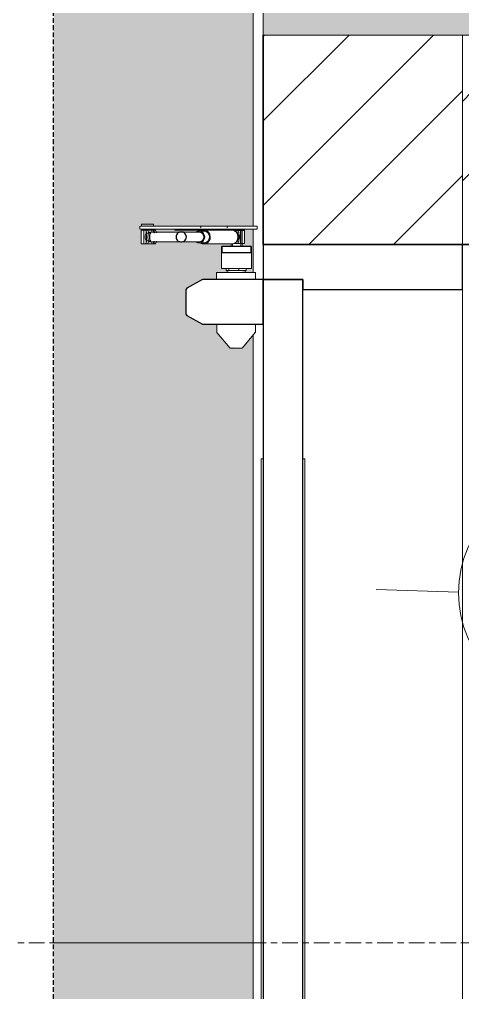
# Model space of a CAD drawing. Header units: millimetres. Extents: x 39389 to 101854, y -4225 to 80933.
# Drawn here: x 87238 to 87683, y 2150 to 3126 of the extents above; entities that cross this region are included whole.
import ezdxf

# ---------------------------------------------------------------- set-up
doc = ezdxf.new("R2010")
doc.units = ezdxf.units.MM
for name, pattern in [('Centre', [31.75, 6.35, -4.7625, 15.875, -4.7625]), ('Grid Line', [22.225, 12.7, -3.175, 3.175, -3.175]), ('Hidden', [7.14375, 4.7625, -2.38125])]:
    doc.linetypes.add(name, pattern=pattern)
for name, color, linetype, lineweight in [('A-DETL-GENF', 92, 'Continuous', 18), ('A-DETL-GENF-2', 254, 'Continuous', 18), ('A-DETL-GENF-3', 92, 'Hidden', 25), ('A-DETL-THIN', 151, 'Continuous', 18), ('A-DOOR', 31, 'Continuous', 18), ('A-DOOR-4', 31, 'Continuous', 25), ('A-DOOR-FRAM', 31, 'Continuous', 25), ('A-DOOR-FRAM-1', 31, 'Continuous', 18), ('A-DOOR-IDEN', 31, 'Continuous', 9), ('A-FLOR-LEVL-2', 51, 'Centre', 9), ('A-WALL', 113, 'Continuous', 18), ('A-WALL-2', 7, 'Continuous', 35), ('A-WALL-PATT-1', 111, 'Continuous', 18), ('A-WALL-PATT-4', 111, 'Continuous', 5), ('I-WALL', 2, 'Continuous', 18), ('S-GRID-1', 1, 'Grid Line', 9)]:
    doc.layers.add(name, color=color, linetype=linetype, lineweight=lineweight)

# ---------------------------------------------------------------- blocks, each defined once
blk = doc.blocks.new('FD_01 - FD_01-1200x2200mm-1787917-TKCS_THANG BỘ TB1 - MẶT CẮT')
at = {"layer": 'A-DOOR'}
for p, q in [((-78360.42, 2918.49), (-78360.42, 2915.49)), ((-78359.95, 2918.49), (-78359.95, 2918.49)), ((-78358.77, 2920.28), (-78358.77, 2918.49)), ((-78346.77, 2920.28), (-78358.77, 2920.28)), ((-78358.77, 2920.28), (-78346.77, 2920.28)), ((-78346.77, 2918.49), (-78346.77, 2920.28)), ((-78359.95, 2915.49), (-78359.95, 2915.49)), ((-78359.27, 2914.49), (-78359.27, 2900.49)), ((-78357.77, 2915.49), (-78357.77, 2914.49)), ((-78347.77, 2914.49), (-78347.77, 2915.49)), ((-78319.66, 2912.5), (-78346.45, 2912.5)), ((-78346.27, 2914.49), (-78346.39, 2914.49)), ((-78346.39, 2914.49), (-78345.32, 2914.49)), ((-78346.27, 2911.83), (-78346.27, 2914.49)), ((-78325.44, 2915.49), (-78325.44, 2914.49)), ((-78323.44, 2914.49), (-78325.44, 2914.49)), ((-78325.44, 2914.49), (-78323.44, 2914.49)), ((-78301.25, 2912.5), (-78318.41, 2912.5)), ((-78296.59, 2913.5), (-78301.25, 2913.5)), ((-78266.12, 2914), (-78265.23, 2914)), ((-78265.23, 2914), (-78262.15, 2914)), ((-78265.23, 2914), (-78265.23, 2912.75)), ((-78263.45, 2914), (-78261.52, 2914)), ((-78261.52, 2914), (-78259.61, 2914)), ((-78261.3, 2902.44), (-78261.3, 2912.56)), ((-78261.25, 2902.75), (-78261.25, 2912.25)), ((-78259.61, 2914), (-78255.44, 2914)), ((-78259.61, 2901), (-78259.61, 2914)), ((-78259.12, 2898), (-78259.12, 2914)), ((-78257.92, 2898), (-78257.92, 2914)), ((-78257.44, 2914.49), (-78255.44, 2914.49)), ((-78255.44, 2914.49), (-78257.44, 2914.49)), ((-78255.44, 2914.49), (-78255.44, 2915.49)), ((-78255.42, 2901), (-78255.42, 2914)), ((-78346.62, 2900.49), (-78347.34, 2900.49)), ((-78346.37, 2902.5), (-78319.66, 2902.5)), ((-78345.32, 2900.49), (-78346.29, 2900.49)), ((-78346.27, 2900.49), (-78346.27, 2903.17)), ((-78318.41, 2902.5), (-78301.25, 2902.5)), ((-78301.25, 2901.5), (-78296.59, 2901.5)), ((-78296.59, 2900.5), (-78268.51, 2900.5)), ((-78268.92, 2900.5), (-78268.92, 2898)), ((-78267.72, 2900.72), (-78267.72, 2898)), ((-78265.23, 2901), (-78266.12, 2901)), ((-78261.52, 2901), (-78265.23, 2901)), ((-78261.52, 2901), (-78263.45, 2901)), ((-78259.61, 2901), (-78261.52, 2901)), ((-78255.44, 2901), (-78259.61, 2901)), ((-78278.5, 2891.83), (-78278.5, 2892.88)), ((-78248.5, 2892.88), (-78248.5, 2891.83)), ((-78273.98, 2874), (-78273.98, 2876)), ((-78271.28, 2874), (-78273.98, 2874)), ((-78272.94, 2874), (-78272.94, 2872)), ((-78254.94, 2872), (-78254.94, 2874)), ((-78260.44, 2796), (-78267.44, 2796)), ((-78267.44, 2796), (-78260.44, 2796))]:
    blk.add_line(p, q, dxfattribs=at)
at = {"layer": 'A-DOOR', "flags": 128}
for points in [[(-78283.2, 2811.72), (-78283.23, 2811.76), (-78283.25, 2811.79), (-78283.28, 2811.83), (-78283.3, 2811.87), (-78283.32, 2811.91), (-78283.34, 2811.95), (-78283.36, 2811.99), (-78283.37, 2812.04), (-78283.39, 2812.08), (-78283.4, 2812.12), (-78283.41, 2812.17), (-78283.42, 2812.21), (-78283.42, 2812.25), (-78283.43, 2812.3), (-78283.43, 2812.34)], [(-78244.44, 2812.37), (-78244.44, 2812.32), (-78244.44, 2812.28), (-78244.45, 2812.23), (-78244.46, 2812.19), (-78244.47, 2812.14), (-78244.48, 2812.1), (-78244.49, 2812.06), (-78244.51, 2812.01), (-78244.53, 2811.97), (-78244.54, 2811.93), (-78244.56, 2811.89), (-78244.59, 2811.85), (-78244.61, 2811.81), (-78244.63, 2811.78), (-78244.66, 2811.74)], [(-78269.51, 2796), (-78269.55, 2796), (-78269.58, 2796), (-78269.62, 2796.01), (-78269.66, 2796.01), (-78269.69, 2796.02), (-78269.73, 2796.03), (-78269.76, 2796.04), (-78269.8, 2796.05), (-78269.83, 2796.06), (-78269.87, 2796.07), (-78269.9, 2796.09), (-78269.93, 2796.1), (-78269.97, 2796.12), (-78270, 2796.14), (-78270.03, 2796.16), (-78270.06, 2796.18), (-78270.09, 2796.2), (-78270.11, 2796.23), (-78270.14, 2796.25), (-78270.17, 2796.28)], [(-78258.36, 2796), (-78258.37, 2796), (-78258.38, 2796), (-78258.4, 2796), (-78258.43, 2796), (-78258.47, 2796), (-78258.52, 2796), (-78258.58, 2796), (-78258.64, 2796), (-78258.72, 2796), (-78258.8, 2796), (-78258.89, 2796), (-78258.99, 2796), (-78259.1, 2796), (-78259.21, 2796), (-78259.33, 2796), (-78259.46, 2796), (-78259.6, 2796), (-78259.74, 2796), (-78259.9, 2796), (-78260.05, 2796), (-78260.22, 2796), (-78260.38, 2796), (-78260.56, 2796), (-78260.74, 2796), (-78260.92, 2796), (-78261.11, 2796), (-78261.31, 2796), (-78261.51, 2796), (-78261.71, 2796), (-78261.92, 2796), (-78262.13, 2796), (-78262.34, 2796), (-78262.55, 2796), (-78262.77, 2796), (-78262.99, 2796), (-78263.21, 2796), (-78263.43, 2796), (-78263.65, 2796), (-78263.88, 2796), (-78264.1, 2796), (-78264.32, 2796), (-78264.54, 2796), (-78264.76, 2796), (-78264.98, 2796), (-78265.2, 2796), (-78265.42, 2796), (-78265.63, 2796), (-78265.84, 2796), (-78266.05, 2796), (-78266.26, 2796), (-78266.46, 2796), (-78266.65, 2796), (-78266.85, 2796), (-78267.03, 2796), (-78267.22, 2796), (-78267.39, 2796), (-78267.57, 2796), (-78267.73, 2796), (-78267.89, 2796), (-78268.05, 2796), (-78268.19, 2796), (-78268.33, 2796), (-78268.47, 2796), (-78268.59, 2796), (-78268.71, 2796), (-78268.82, 2796), (-78268.93, 2796), (-78269.02, 2796), (-78269.11, 2796), (-78269.19, 2796), (-78269.26, 2796), (-78269.32, 2796), (-78269.37, 2796), (-78269.42, 2796), (-78269.46, 2796), (-78269.48, 2796), (-78269.5, 2796), (-78269.51, 2796)], [(-78269.51, 2796), (-78269.51, 2796), (-78269.49, 2796), (-78269.47, 2796), (-78269.44, 2796), (-78269.4, 2796), (-78269.35, 2796), (-78269.29, 2796), (-78269.23, 2796), (-78269.15, 2796), (-78269.07, 2796), (-78268.98, 2796), (-78268.88, 2796), (-78268.77, 2796), (-78268.66, 2796), (-78268.54, 2796), (-78268.41, 2796), (-78268.27, 2796), (-78268.13, 2796), (-78267.98, 2796), (-78267.82, 2796), (-78267.66, 2796), (-78267.49, 2796), (-78267.31, 2796), (-78267.13, 2796), (-78266.95, 2796), (-78266.76, 2796), (-78266.56, 2796), (-78266.36, 2796), (-78266.16, 2796), (-78265.96, 2796), (-78265.75, 2796), (-78265.53, 2796), (-78265.32, 2796), (-78265.1, 2796), (-78264.88, 2796), (-78264.66, 2796), (-78264.44, 2796), (-78264.22, 2796), (-78264, 2796), (-78263.77, 2796), (-78263.55, 2796), (-78263.33, 2796), (-78263.11, 2796), (-78262.89, 2796), (-78262.67, 2796), (-78262.45, 2796), (-78262.24, 2796), (-78262.03, 2796), (-78261.82, 2796), (-78261.62, 2796), (-78261.42, 2796), (-78261.22, 2796), (-78261.03, 2796), (-78260.84, 2796), (-78260.66, 2796), (-78260.48, 2796), (-78260.31, 2796), (-78260.14, 2796), (-78259.98, 2796), (-78259.83, 2796), (-78259.68, 2796), (-78259.54, 2796), (-78259.4, 2796), (-78259.28, 2796), (-78259.16, 2796), (-78259.05, 2796), (-78258.94, 2796), (-78258.85, 2796), (-78258.76, 2796), (-78258.68, 2796), (-78258.61, 2796), (-78258.55, 2796), (-78258.5, 2796), (-78258.45, 2796), (-78258.42, 2796), (-78258.39, 2796), (-78258.37, 2796), (-78258.36, 2796)], [(-78257.71, 2796.27), (-78257.74, 2796.25), (-78257.76, 2796.22), (-78257.79, 2796.2), (-78257.82, 2796.18), (-78257.85, 2796.15), (-78257.88, 2796.13), (-78257.91, 2796.12), (-78257.95, 2796.1), (-78257.98, 2796.08), (-78258.01, 2796.07), (-78258.05, 2796.06), (-78258.08, 2796.04), (-78258.12, 2796.03), (-78258.15, 2796.02), (-78258.19, 2796.02), (-78258.22, 2796.01), (-78258.26, 2796.01), (-78258.3, 2796), (-78258.33, 2796), (-78258.36, 2796)]]:
    blk.add_lwpolyline(points, dxfattribs=at)
at = {"layer": 'A-DOOR'}
for centre, major_axis, ratio, start_param, end_param in [((-78345.32, 2907.49), (0, 7), 0.259156, 5.328709, 6.283185), ((-78301.25, 2907.5), (0, 6), 0.965835, 4.712389, 6.806784), ((-78301.25, 2907.5), (0, 6), 0.965835, 2.617994, 4.712389), ((-78296.59, 2907.5), (0, 7), 0.965835, 2.356194, 4.712389), ((-78296.59, 2907.5), (0, 7), 0.965835, 0.007197, 0.763741), ((-78301.25, 2907.5), (0, 5), 0.965835, 4.712389, 6.283185), ((-78301.25, 2907.5), (0, 5), 0.965835, 3.141593, 4.712389), ((-78296.59, 2907.5), (0, 6), 0.965835, 4.712389, 6.806784), ((-78296.59, 2907.5), (0, 6), 0.965835, 2.617994, 4.712389), ((-78296.59, 2907.5), (0, 7), 0.965835, 4.712389, 6.275988), ((-78268.51, 2907.5), (0, 7), 0.965835, 5.776005, 6.27576), ((-78262.94, 2907.5), (0, 6.79), 0.259156, 0.291061, 0.547008), ((-78261.01, 2907.5), (0, 6.79), 0.259156, 0.291061, 1.20378), ((-78261.19, 2907.5), (0, 2.5), 0.259156, 4.712389, 7.853982), ((-78261.19, 2907.5), (0, 2.5), 0.259156, 1.570796, 4.712389), ((-78345.32, 2907.49), (0, 7), 0.259156, 3.141593, 4.098435), ((-78278.5, 2886), (0, 12), 0.000349, 0, 0.959931), ((-78268.51, 2907.5), (0, 7), 0.965835, 3.141593, 3.648773), ((-78262.94, 2907.5), (0, 6.79), 0.259156, 2.502947, 2.850532), ((-78261.01, 2907.5), (0, 6.79), 0.259156, 1.937813, 2.850532), ((-78248.5, 2886), (0, 12), 0.000349, 0, 0.959931)]:
    blk.add_ellipse(centre, major_axis=major_axis, ratio=ratio, start_param=start_param, end_param=end_param, dxfattribs=at)
for points, knots in [([(-78262.3, 2907.5), (-78262.3, 2907.76), (-78262.31, 2908.15), (-78262.36, 2908.66), (-78262.42, 2909.03), (-78262.48, 2909.4), (-78262.56, 2909.76), (-78262.64, 2910.05), (-78262.71, 2910.27), (-78262.77, 2910.44), (-78262.83, 2910.61), (-78262.91, 2910.82), (-78263.03, 2911.09), (-78263.15, 2911.34), (-78263.26, 2911.54), (-78263.35, 2911.69), (-78263.44, 2911.83), (-78263.56, 2912.02), (-78263.72, 2912.25), (-78263.93, 2912.51), (-78264.24, 2912.84), (-78264.66, 2913.23), (-78265.03, 2913.5), (-78265.23, 2913.62)], [0, 0, 0, 0, 0.1, 0.15, 0.2, 0.25, 0.3, 0.35, 0.375, 0.4, 0.425, 0.45, 0.5, 0.55, 0.575, 0.6, 0.625, 0.65, 0.7, 0.75, 0.8, 0.9, 1, 1, 1, 1]), ([(-78265.23, 2901.38), (-78265.03, 2901.5), (-78264.66, 2901.77), (-78264.24, 2902.16), (-78263.93, 2902.49), (-78263.72, 2902.75), (-78263.56, 2902.98), (-78263.44, 2903.17), (-78263.35, 2903.31), (-78263.26, 2903.46), (-78263.15, 2903.66), (-78263.03, 2903.91), (-78262.91, 2904.18), (-78262.83, 2904.39), (-78262.77, 2904.56), (-78262.71, 2904.73), (-78262.64, 2904.95), (-78262.56, 2905.24), (-78262.48, 2905.6), (-78262.42, 2905.97), (-78262.36, 2906.34), (-78262.31, 2906.85), (-78262.3, 2907.24), (-78262.3, 2907.5)], [0, 0, 0, 0, 0.1, 0.2, 0.25, 0.3, 0.35, 0.375, 0.4, 0.425, 0.45, 0.5, 0.55, 0.575, 0.6, 0.625, 0.65, 0.7, 0.75, 0.8, 0.85, 0.9, 1, 1, 1, 1])]:
    blk.add_open_spline(points, degree=3, knots=knots, dxfattribs=at)
blk = doc.blocks.new('FD_01 - FD_01-1200x2200mm-1787918-TKCS_THANG BỘ TB1 - MẶT CẮT')
at = {"layer": 'A-DOOR'}
for p, q in [((-78360.42, 2918.49), (-78360.42, 2915.49)), ((-78359.95, 2918.49), (-78359.95, 2918.49)), ((-78359.95, 2918.49), (-78352.26, 2918.49)), ((-78358.77, 2920.28), (-78358.77, 2918.49)), ((-78346.77, 2920.28), (-78358.77, 2920.28)), ((-78358.77, 2920.28), (-78346.77, 2920.28)), ((-78352.26, 2918.49), (-78350.65, 2918.49)), ((-78351.47, 2918.49), (-78351.43, 2918.49)), ((-78351.43, 2918.49), (-78351.47, 2918.49)), ((-78351.22, 2918.49), (-78351.43, 2918.49)), ((-78350.65, 2918.49), (-78300.03, 2918.49)), ((-78346.77, 2918.49), (-78346.77, 2920.28)), ((-78300.03, 2918.49), (-78299.03, 2918.49)), ((-78300.03, 2918.49), (-78299.03, 2918.49)), ((-78299.03, 2917.49), (-78300.03, 2917.49)), ((-78299.03, 2918.49), (-78273.47, 2918.49)), ((-78273.47, 2918.49), (-78272.27, 2918.49)), ((-78273.23, 2918.49), (-78272.27, 2918.49)), ((-78272.27, 2917.49), (-78273.23, 2917.49)), ((-78272.94, 2918.49), (-78272.4, 2918.49)), ((-78272.4, 2918.49), (-78272.94, 2918.49)), ((-78272.27, 2918.49), (-78242.94, 2918.49)), ((-78242.94, 2915.49), (-78242.94, 2918.49)), ((-78359.95, 2915.49), (-78352.26, 2915.49)), ((-78359.95, 2915.49), (-78359.95, 2915.49)), ((-78359.27, 2914.49), (-78359.27, 2900.49)), ((-78359.26, 2914.49), (-78356.58, 2914.49)), ((-78357.77, 2915.49), (-78357.77, 2914.49)), ((-78356.58, 2914.49), (-78355.06, 2914.49)), ((-78356.58, 2914.49), (-78356.58, 2900.49)), ((-78353.11, 2914.49), (-78355.06, 2914.49)), ((-78354.2, 2914.49), (-78351.08, 2914.49)), ((-78354.2, 2910.05), (-78354.2, 2914.49)), ((-78353.33, 2911.48), (-78351.62, 2911.48)), ((-78353.33, 2909.31), (-78353.33, 2905.68)), ((-78352.26, 2915.49), (-78350.65, 2915.49)), ((-78351.62, 2911.48), (-78351.3, 2911.48)), ((-78351.43, 2915.49), (-78351.47, 2915.49)), ((-78351.47, 2915.49), (-78351.43, 2915.49)), ((-78351.43, 2915.49), (-78351.47, 2915.49)), ((-78351.47, 2915.49), (-78351.43, 2915.49)), ((-78351.3, 2911.48), (-78349.44, 2911.48)), ((-78319.03, 2912.5), (-78351.27, 2912.5)), ((-78351.08, 2914.49), (-78348.35, 2914.49)), ((-78350.65, 2915.49), (-78300.03, 2915.49)), ((-78348.35, 2914.49), (-78347.27, 2914.49)), ((-78348.35, 2914.49), (-78348.35, 2912.11)), ((-78347.77, 2914.49), (-78347.77, 2915.49)), ((-78345.32, 2914.49), (-78347.27, 2914.49)), ((-78346.83, 2914.49), (-78346.27, 2914.49)), ((-78346.83, 2911.91), (-78346.83, 2914.49)), ((-78346.27, 2911.49), (-78346.27, 2914.49)), ((-78325.44, 2915.49), (-78325.44, 2914.49)), ((-78323.44, 2914.49), (-78325.44, 2914.49)), ((-78325.44, 2914.49), (-78323.44, 2914.49)), ((-78257.44, 2914.49), (-78323.44, 2914.49)), ((-78300.03, 2915.49), (-78299.03, 2915.49)), ((-78300.03, 2915.49), (-78299.03, 2915.49)), ((-78299.03, 2915.49), (-78273.47, 2915.49)), ((-78273.47, 2915.49), (-78272.27, 2915.49)), ((-78273.23, 2915.49), (-78272.27, 2915.49)), ((-78272.4, 2915.49), (-78272.94, 2915.49)), ((-78272.94, 2915.49), (-78272.4, 2915.49)), ((-78272.27, 2915.49), (-78242.94, 2915.49)), ((-78257.44, 2914.49), (-78255.44, 2914.49)), ((-78255.44, 2914.49), (-78257.44, 2914.49)), ((-78255.44, 2914.49), (-78255.44, 2915.49)), ((-78356.58, 2900.49), (-78359.26, 2900.49)), ((-78355.06, 2900.49), (-78356.58, 2900.49)), ((-78355.06, 2900.49), (-78353.11, 2900.49)), ((-78354.2, 2900.49), (-78354.2, 2904.43)), ((-78351.08, 2900.49), (-78354.2, 2900.49)), ((-78351.62, 2903.52), (-78353.33, 2903.52)), ((-78351.3, 2903.52), (-78351.62, 2903.52)), ((-78349.44, 2903.52), (-78351.3, 2903.52)), ((-78351.27, 2902.5), (-78319.03, 2902.5)), ((-78348.35, 2900.49), (-78351.08, 2900.49)), ((-78348.35, 2902.09), (-78348.35, 2900.49)), ((-78347.27, 2900.49), (-78348.35, 2900.49)), ((-78347.34, 2900.49), (-78346.62, 2900.49)), ((-78347.27, 2900.49), (-78345.32, 2900.49)), ((-78346.83, 2900.49), (-78346.83, 2903.09)), ((-78346.36, 2900.49), (-78346.83, 2900.49)), ((-78346.29, 2900.49), (-78346.27, 2900.49)), ((-78346.27, 2900.49), (-78346.27, 2903.17)), ((-78278.5, 2892), (-78278.5, 2898)), ((-78278.5, 2898), (-78278.5, 2898)), ((-78278.5, 2898), (-78278.12, 2898)), ((-78248.86, 2898), (-78248.5, 2898)), ((-78248.5, 2898), (-78248.5, 2892)), ((-78278.5, 2892.88), (-78278.5, 2891.83)), ((-78278.5, 2892), (-78278.5, 2892)), ((-78278.12, 2892), (-78278.5, 2892)), ((-78278.5, 2881.12), (-78278.5, 2889.44)), ((-78248.5, 2892), (-78248.86, 2892)), ((-78248.5, 2891.83), (-78248.5, 2892.88)), ((-78248.5, 2889.44), (-78248.5, 2881.12)), ((-78283.48, 2872), (-78283.48, 2865)), ((-78283.48, 2872), (-78258.87, 2872)), ((-78278.51, 2876), (-78248.51, 2876)), ((-78273.98, 2876), (-78273.98, 2874)), ((-78272.63, 2874), (-78273.98, 2874)), ((-78272.94, 2874), (-78272.94, 2872)), ((-78271.73, 2874), (-78272.63, 2874)), ((-78272.63, 2874), (-78271.73, 2874)), ((-78271.28, 2874), (-78272.63, 2874)), ((-78271.28, 2876), (-78271.28, 2874)), ((-78266.26, 2874), (-78271.28, 2874)), ((-78261.24, 2874), (-78266.26, 2874)), ((-78261.24, 2874), (-78261.24, 2876)), ((-78257.57, 2874), (-78261.24, 2874)), ((-78258.87, 2872), (-78244.39, 2872)), ((-78253.9, 2874), (-78257.57, 2874)), ((-78254.94, 2872), (-78254.94, 2874)), ((-78253.9, 2876), (-78253.9, 2874)), ((-78244.39, 2865), (-78244.39, 2872)), ((-78283.44, 2820), (-78283.44, 2812.41)), ((-78244.44, 2812.41), (-78244.44, 2820)), ((-78283.17, 2811.69), (-78270.21, 2796.32)), ((-78257.66, 2796.32), (-78244.7, 2811.69)), ((-78267.44, 2796), (-78260.44, 2796)), ((-78260.44, 2796), (-78267.44, 2796)), ((-78236.94, 2685), (-78238.94, 2685)), ((-78238.94, 2685), (-78238.94, 1980)), ((-78194.94, 2685), (-78196.94, 2685)), ((-78194.94, 1980), (-78194.94, 2685))]:
    blk.add_line(p, q, dxfattribs=at)
at = {"layer": 'A-DOOR', "flags": 128}
for points in [[(-78349.44, 2911.48), (-78349.79, 2910.97), (-78350.08, 2910.38), (-78350.31, 2909.72), (-78350.48, 2909.01), (-78350.58, 2908.26), (-78350.62, 2907.5)], [(-78350.62, 2907.5), (-78350.58, 2906.74), (-78350.48, 2905.99), (-78350.31, 2905.28), (-78350.08, 2904.62), (-78349.79, 2904.03), (-78349.44, 2903.52)], [(-78283.17, 2811.69), (-78283.2, 2811.72), (-78283.23, 2811.76), (-78283.25, 2811.79), (-78283.28, 2811.83), (-78283.3, 2811.87), (-78283.32, 2811.91), (-78283.34, 2811.95), (-78283.36, 2811.99), (-78283.37, 2812.04), (-78283.39, 2812.08), (-78283.4, 2812.12), (-78283.41, 2812.17), (-78283.42, 2812.21), (-78283.42, 2812.25), (-78283.43, 2812.3), (-78283.43, 2812.34), (-78283.44, 2812.39), (-78283.44, 2812.41)], [(-78244.44, 2812.41), (-78244.44, 2812.37), (-78244.44, 2812.32), (-78244.44, 2812.28), (-78244.45, 2812.23), (-78244.46, 2812.19), (-78244.47, 2812.14), (-78244.48, 2812.1), (-78244.49, 2812.06), (-78244.51, 2812.01), (-78244.53, 2811.97), (-78244.54, 2811.93), (-78244.56, 2811.89), (-78244.59, 2811.85), (-78244.61, 2811.81), (-78244.63, 2811.78), (-78244.66, 2811.74), (-78244.69, 2811.7), (-78244.7, 2811.69)], [(-78269.51, 2796), (-78269.55, 2796), (-78269.58, 2796), (-78269.62, 2796.01), (-78269.66, 2796.01), (-78269.69, 2796.02), (-78269.73, 2796.03), (-78269.76, 2796.04), (-78269.8, 2796.05), (-78269.83, 2796.06), (-78269.87, 2796.07), (-78269.9, 2796.09), (-78269.93, 2796.1), (-78269.97, 2796.12), (-78270, 2796.14), (-78270.03, 2796.16), (-78270.06, 2796.18), (-78270.09, 2796.2), (-78270.11, 2796.23), (-78270.14, 2796.25), (-78270.17, 2796.28), (-78270.19, 2796.3), (-78270.21, 2796.32)], [(-78269.51, 2796), (-78269.51, 2796), (-78269.49, 2796), (-78269.47, 2796), (-78269.44, 2796), (-78269.4, 2796), (-78269.35, 2796), (-78269.29, 2796), (-78269.23, 2796), (-78269.15, 2796), (-78269.07, 2796), (-78268.98, 2796), (-78268.88, 2796), (-78268.77, 2796), (-78268.66, 2796), (-78268.54, 2796), (-78268.41, 2796), (-78268.27, 2796), (-78268.13, 2796), (-78267.98, 2796), (-78267.82, 2796), (-78267.66, 2796), (-78267.49, 2796), (-78267.31, 2796), (-78267.13, 2796), (-78266.95, 2796), (-78266.76, 2796), (-78266.56, 2796), (-78266.36, 2796), (-78266.16, 2796), (-78265.96, 2796), (-78265.75, 2796), (-78265.53, 2796), (-78265.32, 2796), (-78265.1, 2796), (-78264.88, 2796), (-78264.66, 2796), (-78264.44, 2796), (-78264.22, 2796), (-78264, 2796), (-78263.77, 2796), (-78263.55, 2796), (-78263.33, 2796), (-78263.11, 2796), (-78262.89, 2796), (-78262.67, 2796), (-78262.45, 2796), (-78262.24, 2796), (-78262.03, 2796), (-78261.82, 2796), (-78261.62, 2796), (-78261.42, 2796), (-78261.22, 2796), (-78261.03, 2796), (-78260.84, 2796), (-78260.66, 2796), (-78260.48, 2796), (-78260.31, 2796), (-78260.14, 2796), (-78259.98, 2796), (-78259.83, 2796), (-78259.68, 2796), (-78259.54, 2796), (-78259.4, 2796), (-78259.28, 2796), (-78259.16, 2796), (-78259.05, 2796), (-78258.94, 2796), (-78258.85, 2796), (-78258.76, 2796), (-78258.68, 2796), (-78258.61, 2796), (-78258.55, 2796), (-78258.5, 2796), (-78258.45, 2796), (-78258.42, 2796), (-78258.39, 2796), (-78258.37, 2796), (-78258.36, 2796)], [(-78258.36, 2796), (-78258.37, 2796), (-78258.38, 2796), (-78258.4, 2796), (-78258.43, 2796), (-78258.47, 2796), (-78258.52, 2796), (-78258.58, 2796), (-78258.64, 2796), (-78258.72, 2796), (-78258.8, 2796), (-78258.89, 2796), (-78258.99, 2796), (-78259.1, 2796), (-78259.21, 2796), (-78259.33, 2796), (-78259.46, 2796), (-78259.6, 2796), (-78259.74, 2796), (-78259.9, 2796), (-78260.05, 2796), (-78260.22, 2796), (-78260.38, 2796), (-78260.56, 2796), (-78260.74, 2796), (-78260.92, 2796), (-78261.11, 2796), (-78261.31, 2796), (-78261.51, 2796), (-78261.71, 2796), (-78261.92, 2796), (-78262.13, 2796), (-78262.34, 2796), (-78262.55, 2796), (-78262.77, 2796), (-78262.99, 2796), (-78263.21, 2796), (-78263.43, 2796), (-78263.65, 2796), (-78263.88, 2796), (-78264.1, 2796), (-78264.32, 2796), (-78264.54, 2796), (-78264.76, 2796), (-78264.98, 2796), (-78265.2, 2796), (-78265.42, 2796), (-78265.63, 2796), (-78265.84, 2796), (-78266.05, 2796), (-78266.26, 2796), (-78266.46, 2796), (-78266.65, 2796), (-78266.85, 2796), (-78267.03, 2796), (-78267.22, 2796), (-78267.39, 2796), (-78267.57, 2796), (-78267.73, 2796), (-78267.89, 2796), (-78268.05, 2796), (-78268.19, 2796), (-78268.33, 2796), (-78268.47, 2796), (-78268.59, 2796), (-78268.71, 2796), (-78268.82, 2796), (-78268.93, 2796), (-78269.02, 2796), (-78269.11, 2796), (-78269.19, 2796), (-78269.26, 2796), (-78269.32, 2796), (-78269.37, 2796), (-78269.42, 2796), (-78269.46, 2796), (-78269.48, 2796), (-78269.5, 2796), (-78269.51, 2796)], [(-78257.66, 2796.32), (-78257.69, 2796.3), (-78257.71, 2796.27), (-78257.74, 2796.25), (-78257.76, 2796.22), (-78257.79, 2796.2), (-78257.82, 2796.18), (-78257.85, 2796.15), (-78257.88, 2796.13), (-78257.91, 2796.12), (-78257.95, 2796.1), (-78257.98, 2796.08), (-78258.01, 2796.07), (-78258.05, 2796.06), (-78258.08, 2796.04), (-78258.12, 2796.03), (-78258.15, 2796.02), (-78258.19, 2796.02), (-78258.22, 2796.01), (-78258.26, 2796.01), (-78258.3, 2796), (-78258.33, 2796), (-78258.36, 2796)]]:
    blk.add_lwpolyline(points, dxfattribs=at)
at = {"layer": 'A-DOOR'}
for centre, major_axis, ratio, start_param, end_param in [((-78354.47, 2907.49), (0, 2.5), 0.259156, 4.712389, 7.853982), ((-78354.47, 2907.49), (0, 2.5), 0.259156, 1.570796, 4.712389), ((-78350.41, 2907.5), (0, 5), 0.965835, 0.65038, 1.340692), ((-78355.06, 2907.49), (0, 7), 0.259156, 4.712389, 6.283185), ((-78355.06, 2907.49), (0, 7), 0.259156, 3.141593, 4.712389), ((-78353.11, 2907.49), (0, 7), 0.259156, 4.712389, 6.283185), ((-78353.11, 2907.49), (0, 7), 0.259156, 3.141593, 4.712389), ((-78347.27, 2907.49), (0, 7), 0.259156, 5.326974, 6.283185), ((-78345.32, 2907.49), (0, 7), 0.259156, 5.328709, 6.283185), ((-78350.41, 2907.5), (0, 5), 0.965835, 1.8009, 2.491212), ((-78347.27, 2907.49), (0, 7), 0.259156, 3.141593, 3.926991), ((-78345.32, 2907.49), (0, 7), 0.259156, 3.141593, 4.098435), ((-78278.5, 2886), (0, 12), 0.000349, 0, 0.959931), ((-78248.5, 2886), (0, 12), 0.000349, 0, 0.959931), ((-78278.5, 2886), (0, 6), 0.000349, 0, 0.959931), ((-78248.5, 2886), (0, 6), 0.000349, 0, 0.959931), ((-78278.51, 2888), (0, 12), 0.000349, 3.141593, 4.101524), ((-78248.51, 2888), (0, 12), 0.000349, 3.141593, 4.101524)]:
    blk.add_ellipse(centre, major_axis=major_axis, ratio=ratio, start_param=start_param, end_param=end_param, dxfattribs=at)
at = {"layer": 'A-DOOR-4'}
for p, q in [((-78248.86, 2898), (-78278.12, 2898)), ((-78278.12, 2898), (-78278.12, 2892)), ((-78248.86, 2892), (-78248.86, 2898)), ((-78278.12, 2892), (-78248.86, 2892)), ((-78297.73, 2864.75), (-78313.25, 2856.07)), ((-78236.94, 2865), (-78296.76, 2865)), ((-78236.94, 2865), (-78236.94, 700)), ((-78196.94, 2865), (-78236.94, 2865)), ((-78236.94, 2820), (-78236.94, 2865)), ((-78196.94, 700), (-78196.94, 2865)), ((-78314.28, 2854.33), (-78314.28, 2830.67)), ((-78313.25, 2828.93), (-78297.73, 2820.25)), ((-78296.76, 2820), (-78236.94, 2820))]:
    blk.add_line(p, q, dxfattribs=at)
at = {"layer": 'A-DOOR-4', "flags": 128}
for points in [[(-78313.86, 2907.5), (-78314.01, 2908.7), (-78314.45, 2909.82), (-78315.16, 2910.82), (-78316.09, 2911.61), (-78317.2, 2912.18), (-78318.41, 2912.46), (-78319.66, 2912.46), (-78320.87, 2912.18), (-78321.97, 2911.61), (-78322.91, 2910.82), (-78323.62, 2909.82), (-78324.06, 2908.7), (-78324.21, 2907.5)], [(-78324.21, 2907.5), (-78324.06, 2906.3), (-78323.62, 2905.18), (-78322.91, 2904.18), (-78321.97, 2903.39), (-78320.87, 2902.82), (-78319.66, 2902.54), (-78318.41, 2902.54), (-78317.2, 2902.82), (-78316.09, 2903.39), (-78315.16, 2904.18), (-78314.45, 2905.18), (-78314.01, 2906.3), (-78313.86, 2907.5)]]:
    blk.add_lwpolyline(points, dxfattribs=at)
at = {"layer": 'A-DOOR-4'}
for centre, start, end in [((-78296.76, 2863), 90, 119.19749), ((-78312.28, 2854.33), 119.19749, 180), ((-78312.28, 2830.67), 180, 240.80251), ((-78296.76, 2822), 240.80251, 270)]:
    blk.add_arc(centre, 2, start, end, dxfattribs=at)
at = {"layer": 'A-DOOR-FRAM'}
for p, q in [((-78036.94, 2900), (-78236.94, 2900)), ((-78236.94, 2900), (-78236.94, 2865)), ((-78036.94, 2855), (-78036.94, 2900)), ((-78236.94, 2865), (-78196.94, 2865)), ((-78196.94, 2865), (-78196.94, 2855)), ((-78196.94, 2855), (-78036.94, 2855))]:
    blk.add_line(p, q, dxfattribs=at)
at = {"layer": 'A-DOOR-FRAM-1'}
blk.add_line((-78036.94, 700), (-78036.94, 2855), dxfattribs=at)
blk = doc.blocks.new('BORDER VIEW - BORDER VIEW-3755933-TKCS_THANG BỘ TB1 - MẶT CẮT')
at = {"layer": 'A-DETL-GENF-3'}
blk.add_line((-78446.94, -2550), (-78446.94, 33921.49), dxfattribs=at)
blk = doc.blocks.new('STN_Door Tag - STN_Door Tag-1788670-TKCS_THANG BỘ TB1 - MẶT CẮT')
at = {"layer": 'A-DOOR-IDEN'}
for p, q in [((-77927.81, 2663.99), (-77417.77, 2663.99)), ((-77927.81, 2437.57), (-77417.77, 2437.57))]:
    blk.add_line(p, q, dxfattribs=at)
for centre, start, end in [((-77927.81, 2550.78), 90, 270), ((-77417.77, 2550.78), 270, 90)]:
    blk.add_arc(centre, 113.21, start, end, dxfattribs=at)

msp = doc.modelspace()

# ---------------------------------------------------------------- hatches: boundary and pattern name
at = {"layer": 'A-DETL-GENF-2'}
h = msp.add_hatch(dxfattribs=at)
h.set_pattern_fill('FP_7', color=256, style=0, pattern_type=2)
h.set_pattern_definition([(50, (91113.64, 15225), (546.553, -47.817), [57.15, -628.65]), (355, (91113.64, 15225), (-105.728, 573.17), [45.72, -502.92]), (100.451, (91159.2, 15221), (440.828, 525.35), [48.57, -534.27]), (46.184, (91113.64, 15377.4), (813.237, -126.128), [85.725, -942.975]), (96.636, (91181.4, 15366.9), (712.207, 742.283), [72.855, -801.405]), (351.184, (91113.64, 15377.4), (712.215, 742.276), [68.58, -754.38]), (21, (91189.84, 15339.3), (454.843, -306.796), [57.15, -628.65]), (326, (91189.84, 15339.3), (185.406, 552.564), [45.72, -502.92]), (71.451, (91227.75, 15313.73), (640.251, 245.764), [48.57, -534.27]), (37.5, (91113.64, 15225), (9.2664, 253.665), [5.029, -491.795, 5.029, -505.511, -504.825]), (37.5, (91113.64, 15225), (9.2664, 253.665), [-1007.364, 5.029, -499.796]), (7.5, (91113.64, 15225), (200.4594, 300.5414), [5.029, -286.055, 5.029, -480.365, -192.405]), (7.5, (91113.64, 15225), (200.4594, 300.5414), [-776.478, 5.029, -187.376]), (327.5, (90943.72, 15225), (406.7728, -17.1864), [5.029, -185.471, 5.029, -589.331, -788.67]), (327.5, (90943.72, 15225), (406.7728, -17.1864), [-784.86, 5.029, -783.641]), (317.5, (90867.52, 15225), (444.388, 76.2803), [5.029, -242.621, 5.029, -389.687, -560.07]), (317.5, (90867.52, 15225), (444.388, 76.2803), [-642.366, 5.029, -555.041]), (45, (91113.64, 15225), (-188.5854, 188.5854), []), (45, (91113.64, 15510.75), (-188.5854, 188.5854), [])])
h.paths.add_polyline_path([(87786.31, 50), (87786.31, 650), (87486.31, 650), (87486.31, 50)])
h.paths.add_polyline_path([(94285.96, 1350), (94285.96, 1960), (95280.35, 1960), (95280.35, 2130), (94285.96, 2130), (94285.96, 2150), (91202.6, 2150), (91202.6, 1750), (91402.6, 1750), (91402.6, 1980), (93782.6, 1980), (93782.6, 1960), (94085.96, 1960), (94085.96, 1350)])
h.paths.add_polyline_path([(87786.32, 3110), (87786.32, 3710), (87482.6, 3710), (87482.6, 3110)])
h.paths.add_polyline_path([(94085.96, 4750), (94284.23, 4750), (94284.23, 5360), (95235.3, 5360), (95235.3, 5530), (94285.96, 5530), (94285.96, 5550), (91720.55, 5550), (91720.55, 5150), (91920.55, 5150), (91920.55, 5380), (94085.96, 5380)])
h.paths.add_polyline_path([(87682.6, 5380), (87682.6, 5600), (87484.67, 5600), (87484.67, 5380)])
h.paths.add_polyline_path([(87482.6, 6700), (87782.6, 6700), (87782.6, 7300), (87482.6, 7300)])
h.paths.add_polyline_path([(94085.96, 8150), (94284.23, 8150), (94284.23, 8760), (95227.79, 8760), (95227.79, 8930), (94285.96, 8930), (94285.96, 8950), (91720.55, 8950), (91720.55, 8550), (91920.55, 8550), (91920.55, 8780), (94085.96, 8780)])
h.paths.add_polyline_path([(87484.66, 8780), (87684.66, 8780), (87684.66, 9000), (87484.66, 9000)])
h.paths.add_polyline_path([(87782.6, 10100), (87782.6, 10700), (87482.6, 10700), (87482.6, 10100)])
h.paths.add_polyline_path([(94132.35, 11550), (94284.23, 11550), (94284.23, 12160), (95310.39, 12160), (95310.39, 12330), (94285.96, 12330), (94285.96, 12350), (91720.55, 12350), (91720.55, 11950), (91920.55, 11950), (91920.55, 12180), (94085.96, 12180), (94085.96, 11550)])
h.paths.add_polyline_path([(87482.6, 12180), (87684.66, 12180), (87684.66, 12400), (87482.6, 12400)])
h.paths.add_polyline_path([(87482.6, 13500), (87786.32, 13500), (87786.32, 14100), (87482.6, 14100)])
h.paths.add_polyline_path([(94085.96, 14950), (94284.23, 14950), (94284.23, 15560), (95220.28, 15560), (95220.28, 15730), (94285.96, 15730), (94285.96, 15750), (91720.55, 15750), (91720.55, 15350), (91920.55, 15350), (91920.55, 15580), (94085.96, 15580), (94085.96, 15237.76)])
h.paths.add_polyline_path([(87482.6, 15580), (87684.66, 15580), (87684.66, 15800), (87482.6, 15800)])
h.paths.add_polyline_path([(87482.6, 16900), (87786.32, 16900), (87786.32, 17500), (87482.6, 17500)])
h.paths.add_polyline_path([(94284.23, 18350), (94284.23, 18960), (95310.39, 18960), (95310.39, 19130), (94285.96, 19130), (94285.96, 19150), (91720.55, 19150), (91720.55, 18750), (91920.55, 18750), (91920.55, 18980), (94085.96, 18980), (94085.96, 18350)])
h.paths.add_polyline_path([(87682.6, 18980), (87682.6, 19200), (87472.6, 19200), (87472.6, 18980)])
h.paths.add_polyline_path([(87482.6, 20300), (87786.32, 20300), (87786.32, 20900), (87482.6, 20900)])
h.paths.add_polyline_path([(94284.23, 21750), (94284.23, 22360), (95220.28, 22360), (95220.28, 22530), (94285.96, 22530), (94285.96, 22550), (91720.55, 22550), (91720.55, 22150), (91920.55, 22150), (91920.55, 22380), (94085.96, 22380), (94085.96, 21750)])
h.paths.add_polyline_path([(87682.6, 22380), (87682.6, 22600), (87482.6, 22600), (87482.6, 22380)])
h.paths.add_polyline_path([(87482.6, 23700), (87786.32, 23700), (87786.32, 24300), (87482.6, 24300)])
h.paths.add_polyline_path([(94085.96, 25150), (94284.23, 25150), (94284.23, 25760), (95272.06, 25760), (95272.06, 25930), (94285.96, 25930), (94285.96, 25950), (91720.55, 25950), (91720.55, 25550), (91920.55, 25550), (91920.55, 25780), (94085.96, 25780)])
h.paths.add_polyline_path([(87682.6, 25780), (87682.6, 26000), (87482.6, 26000), (87482.6, 25780)])
h.paths.add_polyline_path([(87482.6, 27200), (87786.32, 27200), (87786.32, 27800), (87482.6, 27800), (87482.6, 27421.14)])
h.paths.add_polyline_path([(93782.6, 28750), (93782.6, 29350), (93982.6, 29350), (93982.6, 29150), (96232.69, 29150), (96232.69, 29500), (93782.6, 29500), (93782.6, 29550), (91720.55, 29550), (91720.55, 29150), (91920.55, 29150), (91920.55, 29350), (93582.6, 29350), (93582.6, 28750)])
h.paths.add_polyline_path([(87482.6, 29350), (87680.93, 29350), (87680.93, 29650), (87482.6, 29650)])
h.paths.add_polyline_path([(93884.23, 32800), (93884.23, 33000), (94982.6, 33000), (94982.6, 33200), (87482.6, 33200), (87482.6, 33000), (93582.6, 33000), (93582.6, 32800), (93819.55, 32800)])
at = {"layer": 'A-WALL-PATT-1'}
h = msp.add_hatch(dxfattribs=at)
h.set_pattern_fill('FP_11', color=256, style=0, pattern_type=2)
h.set_pattern_definition([(45, (91113.644, 15225), (-39.77476, 39.77476), [])])
h.paths.add_polyline_path([(87692.6, 2900), (87691.76, 3110), (87682.6, 3110), (87682.6, 2900)])
h.paths.add_polyline_path([(87682.6, 3710), (87692.6, 3710), (87692.6, 5600), (87682.6, 5600), (87682.6, 5380)])
h = msp.add_hatch(dxfattribs=at)
h.set_pattern_fill('FP_6', color=256, style=0, pattern_type=2)
h.set_pattern_definition([(45, (91113.644, 15225), (-42.4264, 42.4264), [])])
h.paths.add_polyline_path([(87482.6, 650), (87682.6, 650), (87682.6, 700), (87482.6, 700)])
h.paths.add_polyline_path([(87563.6, 2900), (87682.6, 2900), (87682.6, 3110), (87482.6, 3110), (87482.6, 2900), (87485.41, 2900)])
h.paths.add_polyline_path([(87682.6, 3710), (87682.6, 5380), (87484.67, 5380), (87484.67, 5400), (87482.6, 5400), (87482.6, 3710), (87617.8, 3710)])
at = {"layer": 'A-WALL-PATT-4'}
h = msp.add_hatch(color=256, dxfattribs=at)
h.paths.add_polyline_path([(87441.04, 2872), (87449.24, 2872), (87449.24, 2874), (87445.56, 2874), (87445.56, 2876), (87441.04, 2876)])
h.paths.add_polyline_path([(87472.6, 2200), (87472.02, 2808.35), (87461.09, 2796.32), (87448.76, 2797), (87437.33, 2811.69), (87436.1, 2812.41), (87436.1, 2820), (87421.81, 2820.25), (87406.29, 2828.93), (87405.26, 2830.67), (87405.38, 2854.52), (87407.21, 2856.59), (87422.78, 2865), (87436.06, 2865), (87436.73, 2872), (87441.04, 2872), (87441.42, 2898), (87450.81, 2898), (87450.65, 2900.5), (87424.7, 2900.74), (87427.97, 2902.87), (87429.52, 2905.97), (87429.48, 2909.31), (87427.34, 2912.76), (87424.59, 2914.28), (87418.29, 2914.49), (87396.1, 2914.49), (87395.48, 2915.49), (87359.59, 2915.49), (87359.59, 2918.49), (87472.6, 2918.49), (87472.6, 3290), (87272.6, 3290), (87272.6, 2200)])
h.paths.add_polyline_path([(87466.94, 2872), (87472.6, 2872.17), (87472.6, 2915.49), (87462.1, 2915.49), (87461.44, 2914.49), (87464.1, 2914), (87463.71, 2901), (87461.45, 2901), (87462.12, 2898), (87471.04, 2897.66), (87471.02, 2876), (87465.64, 2876), (87465.37, 2874), (87461.97, 2873.82), (87461.97, 2872), (87465.86, 2872)])
h.paths.add_polyline_path([(87450.81, 2898), (87451.78, 2898), (87451.57, 2900.5)])
h.paths.add_polyline_path([(87360.58, 2900.49), (87360.28, 2901.02), (87361.26, 2914.49), (87374.22, 2914.49), (87374.78, 2911.63), (87419.54, 2912.33), (87422.19, 2910.38), (87423.02, 2908.26), (87422.58, 2905.28), (87421.14, 2903.52), (87419.51, 2902.67), (87418.29, 2902.5), (87374.28, 2902.67), (87374.17, 2900.49), (87360.8, 2900.49)])
h.paths.add_polyline_path([(87425.85, 2902.3), (87421.7, 2902.71), (87423.3, 2904.5), (87423.98, 2908.26), (87422.95, 2910.98), (87422.47, 2912.7), (87426.33, 2912.31), (87427.99, 2910.44), (87428.75, 2907.5), (87427.73, 2904.18), (87426.33, 2902.69)])
h.paths.add_polyline_path([(87420.51, 2915.49), (87420.51, 2917.49), (87419.51, 2917.49), (87419.51, 2915.49)])
h.paths.add_polyline_path([(87446.07, 2915.49), (87447.27, 2915.49), (87447.27, 2917.49), (87446.07, 2917.49)])
h.paths.add_polyline_path([(87472.6, 3300), (87472.6, 4690), (87272.6, 4690), (87272.6, 3300)])
h.paths.add_polyline_path([(87472.6, 4700), (87472.6, 5600), (87272.6, 5600), (87272.6, 4700)])
h = msp.add_hatch(color=256, dxfattribs=at)
h.paths.add_polyline_path([(87472.6, 400), (87472.6, 1490), (87272.6, 1490), (87272.6, 400)])
h.paths.add_polyline_path([(87407.21, 1500), (87472.6, 1500), (87472.6, 1590), (87447.6, 1590), (87447.6, 1582.5), (87437.58, 1583.1), (87437.58, 1617.5), (87447.6, 1616.9), (87447.77, 1610), (87472.6, 1610), (87472.6, 2200), (87272.6, 2200), (87272.6, 1500)])

# ---------------------------------------------------------------- linework, layer by layer
at = {"layer": 'A-DETL-THIN'}
for p, q in [((87482.6, 3710), (87482.6, 3110)), ((87482.6, 3110), (87786.32, 3110))]:
    msp.add_line(p, q, dxfattribs=at)
at = {"layer": 'A-DOOR-IDEN'}
msp.add_line((87595.87, 2554.19), (87678.52, 2551.57), dxfattribs=at)
at = {"layer": 'A-FLOR-LEVL-2'}
msp.add_line((85744.3, 2200), (97843.93, 2200), dxfattribs=at)
at = {"layer": 'A-WALL'}
for p, q in [((87472.6, 2918.49), (87472.6, 3290)), ((87682.6, 2900), (87682.6, 3110)), ((87472.6, 2872), (87472.6, 2915.49)), ((87472.6, 2200), (87472.6, 2809.04)), ((87472.6, 2200), (87272.6, 2200)), ((87472.6, 1610), (87472.6, 2200))]:
    msp.add_line(p, q, dxfattribs=at)
at = {"layer": 'A-WALL-2'}
for p, q in [((87482.6, 3110), (87482.6, 2900)), ((87482.6, 2900), (87692.6, 2900))]:
    msp.add_line(p, q, dxfattribs=at)
at = {"layer": 'I-WALL'}
msp.add_line((87682.6, 2200), (89695.67, 2200), dxfattribs=at)
at = {"layer": 'S-GRID-1'}
msp.add_line((87482.6, -1675), (87482.6, 32417.46), dxfattribs=at)

# ---------------------------------------------------------------- block references
at = {"layer": 'A-DETL-GENF'}
msp.add_blockref('BORDER VIEW - BORDER VIEW-3755933-TKCS_THANG BỘ TB1 - MẶT CẮT', (165719.54, 0), dxfattribs=at)
at = {"layer": 'A-DOOR'}
for name in ['FD_01 - FD_01-1200x2200mm-1787917-TKCS_THANG BỘ TB1 - MẶT CẮT', 'FD_01 - FD_01-1200x2200mm-1787918-TKCS_THANG BỘ TB1 - MẶT CẮT']:
    msp.add_blockref(name, (165719.54, 0), dxfattribs=at)
at = {"layer": 'A-DOOR-IDEN'}
msp.add_blockref('STN_Door Tag - STN_Door Tag-1788670-TKCS_THANG BỘ TB1 - MẶT CẮT', (165719.54, 0), dxfattribs=at)

doc.saveas('drawing.dxf')
